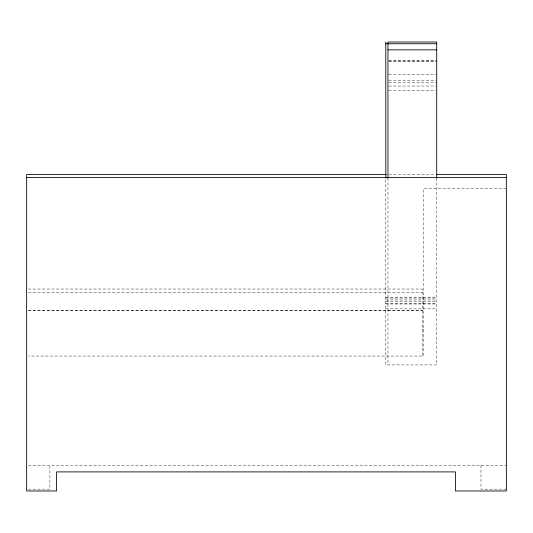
<?xml version="1.0" encoding="UTF-8"?>
<svg xmlns="http://www.w3.org/2000/svg" width="533" height="533" viewBox="0 0 533 533"><rect width="100%" height="100%" fill="white"/><g stroke="black" fill="none" stroke-linecap="round" stroke-linejoin="round"><path stroke-width="0.4" stroke-dasharray="2.67 2" d="M388.784 60.462L436.7 60.462M388.784 60.989L436.7 60.989M388.784 61.335L435.874 61.335M388.784 74.627L436.7 74.627M388.784 80.25L435.874 80.25M388.784 82.728L436.7 82.728M388.784 86.04L435.874 86.04M388.784 90.49L435.874 90.49M388.923 174.591L435.561 174.591M506.35 188.402L423.622 188.402L423.622 356.057L28.316 356.057M28.316 289.033L422.496 289.033L422.496 356.057M28.316 292.55L422.496 292.55M385.799 297.154L436.7 297.154M385.799 298.054L436.7 298.054M385.799 299.959L436.7 299.959M385.799 301.338L436.7 301.338M385.799 303.33L436.7 303.33M385.799 303.997L436.7 303.997M385.799 308.847L436.7 308.847M28.316 310.393L422.496 310.393M28.316 310.779L422.496 310.779M422.496 329.154L423.622 329.154M28.309 465.229L506.35 465.229M28.309 489.161L49.889 489.161L49.889 465.229M506.35 489.161L480.973 489.161L480.973 465.229M436.7 178.069L436.7 364.925L385.799 364.925L385.799 178.069M387.957 178.069L387.957 364.925"/><path stroke-width="0.8" d="M385.799 43.753L436.7 43.753M387.957 49.849L436.7 49.849M386.425 174.591L26.65 174.591L26.65 490.973L56.578 490.973L56.578 471.905L455.449 471.905L455.449 490.973L506.35 490.973L506.35 174.591L436.394 174.591M26.65 177.516L506.35 177.516M436.7 178.129L436.7 42.027L387.957 42.027L387.957 73.84M387.957 74.187L387.957 178.129M385.799 42.027L385.799 178.129"/></g></svg>
